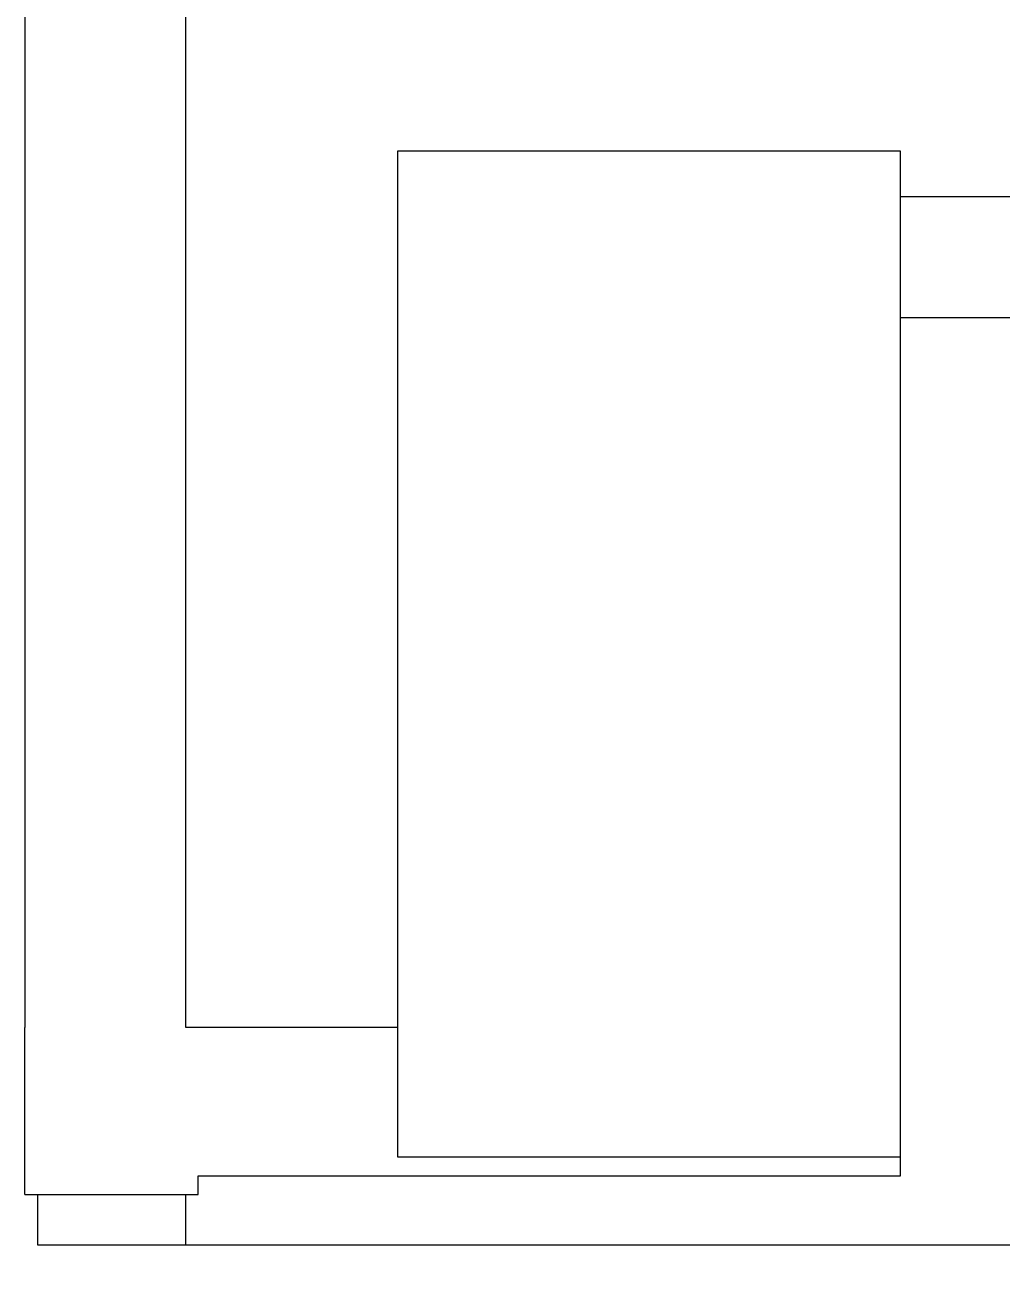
# Model space of a CAD drawing. Extents: x 15208 to 50586, y -518 to 56414.
# Drawn here: x 39066 to 39843, y 44396 to 45384 of the extents above; entities that cross this region are included whole.
import ezdxf

# ---------------------------------------------------------------- set-up
doc = ezdxf.new("R2010")
doc.units = 0
for name, color, linetype in [('A-Column__Concrete', 7, 'CONTINUOUS'), ('A-Door', 252, 'CONTINUOUS'), ('A-Wall__Brick', 7, 'CONTINUOUS')]:
    doc.layers.add(name, color=color, linetype=linetype)

msp = doc.modelspace()

# ---------------------------------------------------------------- linework, layer by layer
at = {"layer": 'A-Column__Concrete'}
for p, q in [((39762.07, 45283.88), (39362.07, 45283.88)), ((39362.07, 45283.88), (39362.07, 44483.88)), ((39762.07, 44483.88), (39762.07, 45283.88)), ((39362.07, 44483.88), (39762.07, 44483.88))]:
    msp.add_line(p, q, dxfattribs=at)
at = {"layer": 'A-Door'}
for p, q in [((39075.59, 44453.98), (39075.59, 44413.98)), ((39193.59, 44413.98), (39193.59, 44453.98)), ((39075.59, 44413.98), (39193.59, 44413.98)), ((39193.59, 44413.98), (40113.59, 44413.98))]:
    msp.add_line(p, q, dxfattribs=at)
msp.add_arc((39193.59, 44413.98), 920, 270, 0, dxfattribs=at)
at = {"layer": 'A-Wall__Brick'}
for p, q in [((39065.59, 45974.91), (39065.59, 44586.88)), ((39193.59, 44586.88), (39193.59, 45974.91)), ((40111.08, 45247.63), (39762.07, 45247.63)), ((39762.07, 45151.63), (40207.08, 45151.63)), ((39065.59, 44453.98), (39065.59, 44586.88)), ((39362.07, 44586.88), (39193.59, 44586.88)), ((39762.07, 44468.88), (39762.07, 44483.88)), ((39203.59, 44468.88), (39762.07, 44468.88)), ((39203.59, 44453.98), (39203.59, 44468.88)), ((39065.59, 44453.98), (39203.59, 44453.98))]:
    msp.add_line(p, q, dxfattribs=at)

doc.saveas('drawing.dxf')
